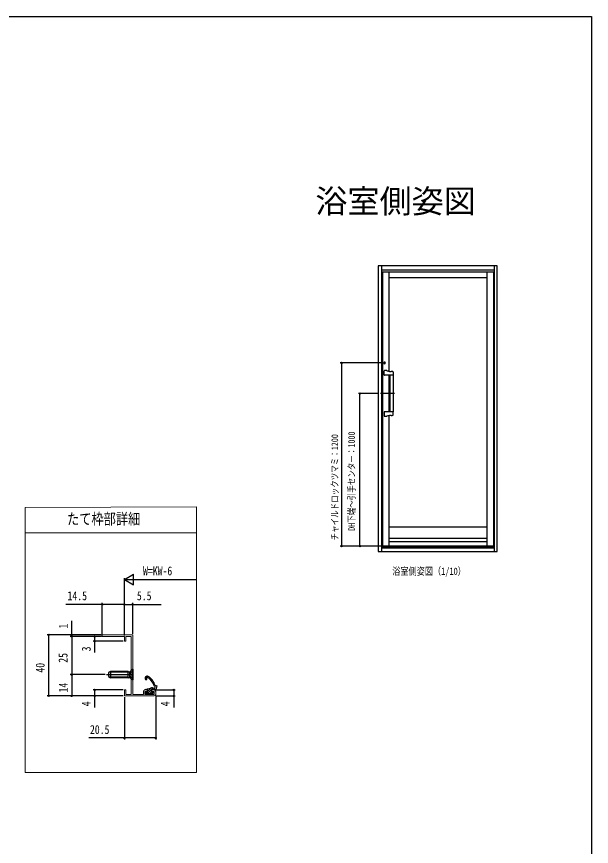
# Model space of a CAD drawing. Units: millimetres, scale not verified. Extents: x -693 to 693, y -1120 to 1122.
# Drawn here: x 316 to 693, y 520 to 1064 of the extents above; entities that cross this region are included whole.
import ezdxf
from ezdxf.enums import TextEntityAlignment as Align

# ---------------------------------------------------------------- set-up
doc = ezdxf.new("R2010")
doc.units = ezdxf.units.MM
doc.header["$LTSCALE"] = 5
doc.layers.add('0-1_TABLE1', color=7, linetype='Continuous', lineweight=18)
doc.layers.add('0-3_YKK_11', color=7, linetype='Continuous', lineweight=18)
for name, color, linetype in [('0-2_USER1', 3, 'Continuous'), ('0-6_YKK_13', 4, 'Continuous'), ('0-7_YKK_A1', 4, 'Continuous'), ('0-8_YKK_D', 6, 'Continuous'), ('0-9_YKK_ZWAK', 7, 'Continuous')]:
    doc.layers.add(name, color=color, linetype=linetype)
doc.styles.add('ＭＳ ゴシック', font='')
doc.styles.get('ＭＳ ゴシック').set_extended_font_data('MS Gothic')

msp = doc.modelspace()

# ---------------------------------------------------------------- linework, layer by layer
at = {"layer": '0-1_TABLE1'}
for points in [[(321.981, 725.671), (434.328, 725.671), (434.328, 742.634), (321.981, 742.35)], [(321.981, 725.671), (434.328, 725.671), (434.328, 568.606), (321.981, 568.606)]]:
    msp.add_lwpolyline(points, close=True, dxfattribs=at)
at = {"layer": '0-3_YKK_11', "color": 211}
msp.add_line((407.558, 619.773), (407.558, 621.773), dxfattribs=at)
for points in [[(392.558, 619.773), (392.558, 658.773), (372.558, 658.773), (372.558, 657.773), (387.058, 657.773), (387.058, 654.773), (388.058, 654.773), (388.058, 657.773), (391.558, 657.773), (391.558, 619.773), (388.058, 619.773), (388.058, 622.773), (387.058, 622.773), (387.058, 618.773), (406.558, 618.773)], [(399.558, 621.773), (399.558, 619.773), (392.558, 619.773)], [(406.558, 622.773), (405.058, 622.773), (405.058, 621.773), (406.558, 621.773), (406.558, 619.773), (400.558, 619.773), (400.558, 621.773), (402.058, 621.773), (402.058, 622.773), (400.558, 622.773)]]:
    msp.add_lwpolyline(points, dxfattribs=at)
for centre, start, end in [((400.558, 621.773), 90.00001, 179.99999), ((406.558, 621.773), 0.00001, 89.99999), ((406.558, 619.773), 270.00001, 359.99999)]:
    msp.add_arc(centre, 1, start, end, dxfattribs=at)
at = {"layer": '0-6_YKK_13'}
for p, q in [((392.308, 636.273), (390.878, 634.843)), ((392.558, 636.273), (392.308, 636.273)), ((392.308, 636.273), (392.308, 629.273)), ((392.558, 636.273), (392.558, 629.273)), ((375.371, 632.773), (393.058, 632.773)), ((377.958, 634.773), (376.558, 634.073)), ((376.558, 634.073), (376.558, 631.473)), ((376.558, 631.473), (377.958, 630.773)), ((389.558, 634.394), (377.2, 634.394)), ((389.558, 631.152), (377.2, 631.152)), ((389.558, 634.773), (377.958, 634.773)), ((377.958, 634.773), (377.958, 630.773)), ((389.558, 634.394), (390.508, 634.633)), ((389.558, 631.152), (390.508, 630.912)), ((389.558, 630.773), (390.119, 630.913)), ((390.743, 631.628), (390.134, 632.773)), ((390.558, 630.898), (390.558, 634.647)), ((392.558, 630.723), (390.743, 631.628)), ((401.502, 630.862), (401.582, 630.407)), ((389.558, 630.773), (377.958, 630.773)), ((400.741, 623.127), (404.193, 623.94)), ((400.759, 620.322), (401.81, 621.373)), ((400.765, 623.022), (400.909, 623.166)), ((401.757, 619.973), (405.808, 624.024)), ((401.863, 622.773), (402.671, 623.581)), ((402.159, 621.722), (404.425, 623.988)), ((403.404, 620.273), (404.509, 621.377)), ((404.452, 619.974), (405.81, 621.332)), ((405.339, 624.073), (405.501, 624.073)), ((405.904, 622.773), (406.581, 623.45)), ((406.429, 622.773), (406.609, 623.573))]:
    msp.add_line(p, q, dxfattribs=at)
for points in [[(389.558, 630.773), (389.558, 634.773), (390.119, 634.632)], [(392.558, 634.823), (390.743, 633.918), (390.134, 632.773)], [(392.558, 629.273), (392.308, 629.273), (390.878, 630.702)], [(407.15, 625.691), (407.699, 625.623), (408.251, 625.407), (407.659, 622.773), (404.759, 622.773), (404.759, 621.834), (404.622, 621.582)], [(404.968, 621.236), (405.22, 621.373), (405.834, 621.373), (405.995, 620.985), (404.983, 619.973), (404.478, 619.973), (404.218, 620.123), (403.959, 620.273), (402.759, 620.273), (402.499, 620.123), (402.239, 619.973), (400.759, 619.973), (400.759, 621.373), (402.159, 621.373), (402.159, 622.773), (400.782, 622.773), (400.741, 623.127)], [(406.246, 623.739), (407.106, 623.963), (407.229, 624.508), (407.052, 624.85)]]:
    msp.add_lwpolyline(points, dxfattribs=at)
for centre, radius, start, end in [((390.313, 635.409), 0.8, 255.96376, 315), ((390.313, 630.137), 0.8, 45, 104.03624), ((401.959, 630.473), 1.3, 59.34193, 218.68218), ((401.959, 630.473), 0.6, 59.34193, 139.4891), ((397.522, 622.989), 9.3, 15.6814, 59.34193), ((397.522, 622.989), 10, 15.6814, 59.34193), ((401.334, 629.973), 0.5, 218.68218, 60.29602), ((407.439, 625.773), 1, 195.68142, 247.25421), ((405.339, 619.073), 5, 89.99998, 103.24648), ((404.759, 621.373), 0.25, 123.05575, 326.94427), ((405.501, 623.073), 1, 41.81033, 89.99998)]:
    msp.add_arc(centre, radius, start, end, dxfattribs=at)
at = {"layer": '0-7_YKK_A1'}
for p, q in [((555.388, 900.62), (555.388, 713.42)), ((555.388, 898.12), (629.288, 898.12)), ((629.288, 900.62), (629.288, 713.42)), ((556.188, 896.82), (556.188, 717.02)), ((560.188, 896.82), (560.188, 831.625)), ((624.788, 892.82), (560.188, 892.82)), ((624.788, 717.02), (624.788, 896.82)), ((558.838, 832.02), (557.538, 832.02)), ((557.467, 829.02), (557.368, 829.02)), ((561.084, 829.02), (557.467, 829.02)), ((560.188, 829.02), (560.188, 805.02)), ((561.042, 829.02), (561.042, 805.02)), ((561.338, 829.02), (561.084, 829.02)), ((562.838, 829.02), (561.338, 829.02)), ((562.09, 831.356), (561.78, 831.356)), ((563.208, 829.02), (562.838, 829.02)), ((563.168, 829.02), (563.142, 829.02)), ((563.142, 829.02), (563.142, 805.02)), ((563.238, 831.084), (563.238, 830.888)), ((563.238, 830.888), (563.238, 829.05)), ((564.078, 817.02), (554.873, 817.02)), ((557.338, 804.99), (557.338, 802.381)), ((557.467, 805.02), (557.368, 805.02)), ((561.084, 805.02), (557.467, 805.02)), ((561.338, 805.02), (561.084, 805.02)), ((562.838, 805.02), (561.338, 805.02)), ((563.208, 805.02), (562.838, 805.02)), ((563.168, 805.02), (563.142, 805.02)), ((563.238, 803.151), (563.238, 804.99)), ((557.338, 802.381), (557.338, 802.223)), ((558.838, 802.02), (557.538, 802.02)), ((560.188, 802.414), (560.188, 717.02)), ((561.78, 802.684), (562.09, 802.684)), ((563.238, 802.955), (563.238, 803.151)), ((560.188, 729.52), (624.788, 729.52)), ((560.188, 722.12), (624.788, 722.12)), ((560.188, 720.02), (624.788, 720.02)), ((555.388, 716.22), (629.288, 716.22)), ((555.388, 715.92), (629.288, 715.92)), ((628.788, 717.02), (556.188, 717.02))]:
    msp.add_line(p, q, dxfattribs=at)
msp.add_lwpolyline([(631.288, 713.42), (631.288, 900.62), (553.388, 900.62), (553.388, 713.42)], close=True, dxfattribs=at)
for points in [[(556.188, 896.82), (628.788, 896.82), (628.788, 717.02)], [(557.377, 837.444), (557.378, 837.337), (557.378, 837.23), (557.378, 837.122), (557.379, 837.014), (557.379, 836.942), (557.378, 836.869), (557.378, 836.725), (557.377, 836.595)], [(557.707, 836.595), (557.706, 836.702), (557.706, 836.809), (557.705, 836.917), (557.705, 837.025), (557.705, 837.097), (557.706, 837.17), (557.706, 837.315), (557.707, 837.444)], [(557.338, 829.05), (557.338, 831.658), (557.338, 831.817)], [(558.996, 831.905), (558.977, 831.911), (558.964, 831.915), (558.964, 831.915)]]:
    msp.add_lwpolyline(points, dxfattribs=at)
for centre, radius, start, end in [((557.447, 837.181), 0.313, 96.09293, 131.88276), ((557.542, 837.02), 0.5, 98.62693, 124.63242), ((557.427, 837.444), 0.0501, 105.31237, 179.86718), ((557.542, 837.02), 0.5, 81.37307, 98.62693), ((557.542, 837.02), 0.5, 55.36758, 81.37307), ((557.629, 837.163), 0.333, 49.18887, 82.83544), ((557.657, 837.444), 0.0501, 0.13282, 74.68763), ((557.542, 837.02), 0.5, 145.36758, 214.63242), ((557.542, 837.02), 0.498, 127.62797, 232.37203), ((557.542, 837.02), 0.5, 124.63242, 145.36758), ((557.542, 837.02), 0.5, 214.63242, 235.36758), ((557.455, 836.877), 0.333, 229.18887, 262.83544), ((557.542, 837.02), 0.5, 235.36758, 304.63242), ((557.427, 836.595), 0.0501, 180.13282, 254.68763), ((557.637, 836.858), 0.313, 276.09293, 311.88276), ((557.657, 836.595), 0.0501, 285.31237, 359.86718), ((557.542, 837.02), 0.5, 34.63242, 55.36758), ((557.542, 837.02), 0.5, 304.63242, 325.36758), ((557.542, 837.02), 0.498, 307.62797, 52.37203), ((557.368, 829.05), 0.03, 180, 270), ((567.935, 867.202), 36.411, 255.78838, 259.63358), ((561.749, 833.613), 2.258, 260.67355, 270.7798), ((562.114, 822.749), 8.607, 84.36866, 90.15844), ((562.982, 831.057), 0.258, 6.0119, 95.16925), ((563.208, 829.05), 0.03, 270, 0), ((557.368, 804.99), 0.03, 90, 180), ((563.208, 804.99), 0.03, 0, 90), ((559.051, 801.901), 0.239, 103.22316, 111.30401), ((568.256, 765.363), 37.919, 100.4429, 104.13514), ((561.753, 800.375), 2.309, 89.33247, 99.21418), ((562.114, 811.295), 8.611, 269.84312, 275.62978), ((562.98, 802.984), 0.26, 265.22349, 353.59536)]:
    msp.add_arc(centre, radius, start, end, dxfattribs=at)
for centre, start_param, end_param in [((557.538, 831.817), 0, 1.5707963), ((558.838, 831.817), 5.1943179, 6.2831853), ((557.538, 802.223), 1.5707963, 3.1415927), ((558.838, 802.223), 3.1415927, 4.230246)]:
    msp.add_ellipse(centre, major_axis=(0, 0.203), ratio=0.984428, start_param=start_param, end_param=end_param, dxfattribs=at)
at = {"layer": '0-8_YKK_D'}
for p, q in [((556.044, 837.02), (528.388, 837.02)), ((529.388, 837.02), (529.388, 717.02)), ((553.769, 817.02), (540.388, 817.02)), ((541.388, 717.02), (541.388, 817.02)), ((555.188, 717.02), (528.388, 717.02)), ((555.188, 717.02), (540.388, 717.02)), ((387.058, 695.065), (393.12, 698.565)), ((387.058, 658.473), (387.058, 696.065)), ((393.12, 691.565), (393.12, 698.565)), ((387.058, 695.065), (393.12, 691.565)), ((387.058, 695.065), (399.182, 695.065)), ((394.058, 695.065), (434.327, 695.065)), ((372.558, 659.273), (372.558, 679.773)), ((387.058, 658.473), (387.058, 679.773)), ((387.058, 658.473), (387.058, 679.773)), ((392.558, 659.473), (392.558, 679.773)), ((352.558, 658.773), (352.558, 668.039)), ((372.058, 658.773), (336.558, 658.773)), ((337.558, 618.773), (337.558, 658.773)), ((372.058, 658.773), (351.558, 658.773)), ((352.558, 657.773), (352.558, 658.773)), ((372.058, 657.773), (351.558, 657.773)), ((372.058, 657.773), (351.558, 657.773)), ((352.558, 657.773), (352.558, 632.773)), ((352.558, 657.773), (352.558, 656.073)), ((372.058, 657.773), (366.558, 657.773)), ((386.358, 654.773), (366.558, 654.773)), ((374.371, 632.773), (351.558, 632.773)), ((374.558, 632.773), (351.558, 632.773)), ((352.558, 632.773), (352.558, 618.773)), ((386.358, 622.773), (366.558, 622.773)), ((407.558, 622.773), (420.343, 622.773)), ((386.358, 618.773), (336.558, 618.773)), ((386.358, 618.773), (351.558, 618.773)), ((386.358, 618.773), (366.558, 618.773)), ((387.058, 618.073), (387.058, 590.299)), ((407.558, 618.773), (407.558, 590.299)), ((407.558, 618.773), (420.343, 618.773))]:
    msp.add_line(p, q, dxfattribs=at)
for points in [[(387.058, 678.773), (372.558, 678.773), (348.805, 678.773)], [(387.058, 678.773), (392.558, 678.773), (411.192, 678.773)], [(367.558, 657.773), (367.558, 654.773), (367.558, 647.206)], [(367.558, 622.773), (367.558, 618.773), (367.558, 611.206)], [(419.343, 622.773), (419.343, 618.773), (419.343, 611.206)], [(407.558, 591.299), (387.058, 591.299), (363.705, 591.299)]]:
    msp.add_lwpolyline(points, dxfattribs=at)
for centre in [(529.388, 837.02), (541.388, 817.02), (529.388, 717.02), (541.388, 717.02), (372.558, 678.773), (387.058, 678.773), (392.558, 678.773), (337.558, 658.773), (352.558, 658.773), (352.558, 657.773), (352.558, 657.773), (367.558, 657.773), (367.558, 654.773), (352.558, 632.773), (352.558, 632.773), (367.558, 622.773), (419.343, 622.773), (337.558, 618.773), (352.558, 618.773), (367.558, 618.773), (419.343, 618.773), (387.058, 591.299), (407.558, 591.299)]:
    msp.add_circle(centre, 0.425, dxfattribs=at)
at = {"layer": '0-9_YKK_ZWAK'}
for p, q in [((-693, 1064), (693, 1064)), ((693, 1064), (693, -1120))]:
    msp.add_line(p, q, dxfattribs=at)

# ---------------------------------------------------------------- texts
at = {"layer": '0-2_USER1', "style": 'ＭＳ ゴシック'}
msp.add_text('浴室側姿図', height=15.4, dxfattribs=at).set_placement((512.223, 930.71), align=Align.BOTTOM_LEFT)
at = {"layer": '0-2_USER1', "style": 'ＭＳ ゴシック', "width": 0.8}
for s, height, p in [('たて枠部詳細', 7.331, (349.463, 728.936)), ('浴室側姿図（1/10）', 4.765, (562.525, 696.707))]:
    msp.add_text(s, height=height, dxfattribs=at).set_placement(p, align=Align.BOTTOM_LEFT)
at = {"layer": '0-8_YKK_D', "style": 'ＭＳ ゴシック', "width": 0.8}
for s, height, p in [('DH下端～引手センター：1000', 4.399, (539.388, 727.02)), ('チャイルドロックツマミ：1200', 4.399, (528.388, 720.72)), ('1', 5.865, (351.758, 662.973)), ('3', 5.865, (366.758, 648.006)), ('25', 5.865, (351.558, 640.579)), ('40', 5.865, (336.558, 634.079)), ('14', 5.865, (351.758, 621.079)), ('4', 5.865, (366.758, 612.006)), ('4', 5.865, (418.543, 612.006))]:
    msp.add_text(s, height=height, rotation=90, dxfattribs=at).set_placement(p, align=Align.BOTTOM_LEFT)
for s, p in [('W=KW-6', (399.259, 696.065)), ('14.5', (349.805, 679.773)), ('5.5', (395.258, 679.773)), ('20.5', (364.505, 592.099))]:
    msp.add_text(s, height=5.865, dxfattribs=at).set_placement(p, align=Align.BOTTOM_LEFT)

doc.saveas('drawing.dxf')
